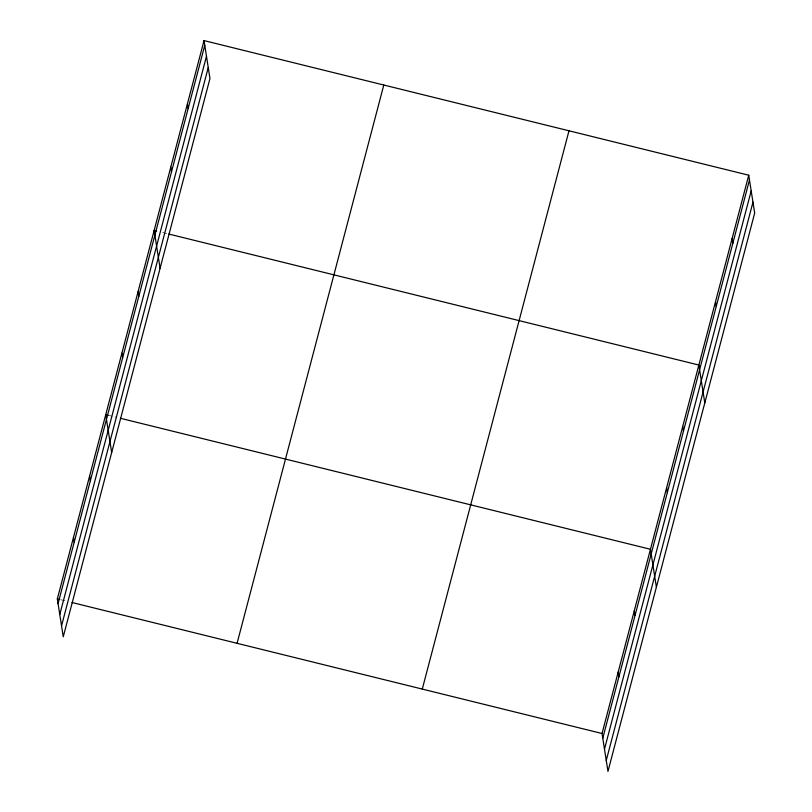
<?xml version="1.0" encoding="UTF-8"?>
<svg xmlns="http://www.w3.org/2000/svg" width="812" height="812" viewBox="0 0 812 812"><rect width="100%" height="100%" fill="white"/><g stroke="black" fill="none" stroke-linecap="round" stroke-linejoin="round"><path stroke-width="0.61" stroke-dasharray="4.06 3.04" d="M162.715 232.536L167.607 233.744M108.179 415.257L116.745 417.368M60.991 599.794L65.884 601.002"/><path stroke-width="1.22" d="M204.035 40.6L209.963 78.49L63.255 636.781L57.327 598.891L204.035 40.6L748.745 175.219L754.673 213.109L607.965 771.4L602.037 733.51L748.745 175.219M58.058 603.59L204.766 45.31M59.773 614.542L206.481 56.261M61.539 625.829L208.248 67.538M237.074 643.307L383.792 85.027M422.281 689.083L568.989 130.793M602.768 738.22L749.486 179.929M604.483 749.161L751.191 190.881M606.249 760.448L752.968 202.168M156.594 231.024L154.148 230.415L160.086 268.305M168.825 234.049L698.858 365.045L704.796 402.935M108.179 415.257L105.733 414.648L111.67 452.538M120.409 418.281L650.453 549.277L656.38 587.167M57.327 598.891L59.763 599.489M71.994 602.514L602.037 733.51M732.119 238.495L732.85 243.204M715.494 301.77L716.225 306.469M682.73 426.452L683.46 431.162M666.591 487.86L667.322 492.569M634.314 610.685L635.045 615.394M618.176 672.103L618.906 676.802M187.41 103.875L188.14 108.575M170.774 167.14L171.515 171.85M138.01 291.833L138.75 296.532M121.871 353.24L122.612 357.95M89.594 476.065L90.335 480.765M73.456 537.473L74.196 542.183"/></g></svg>
